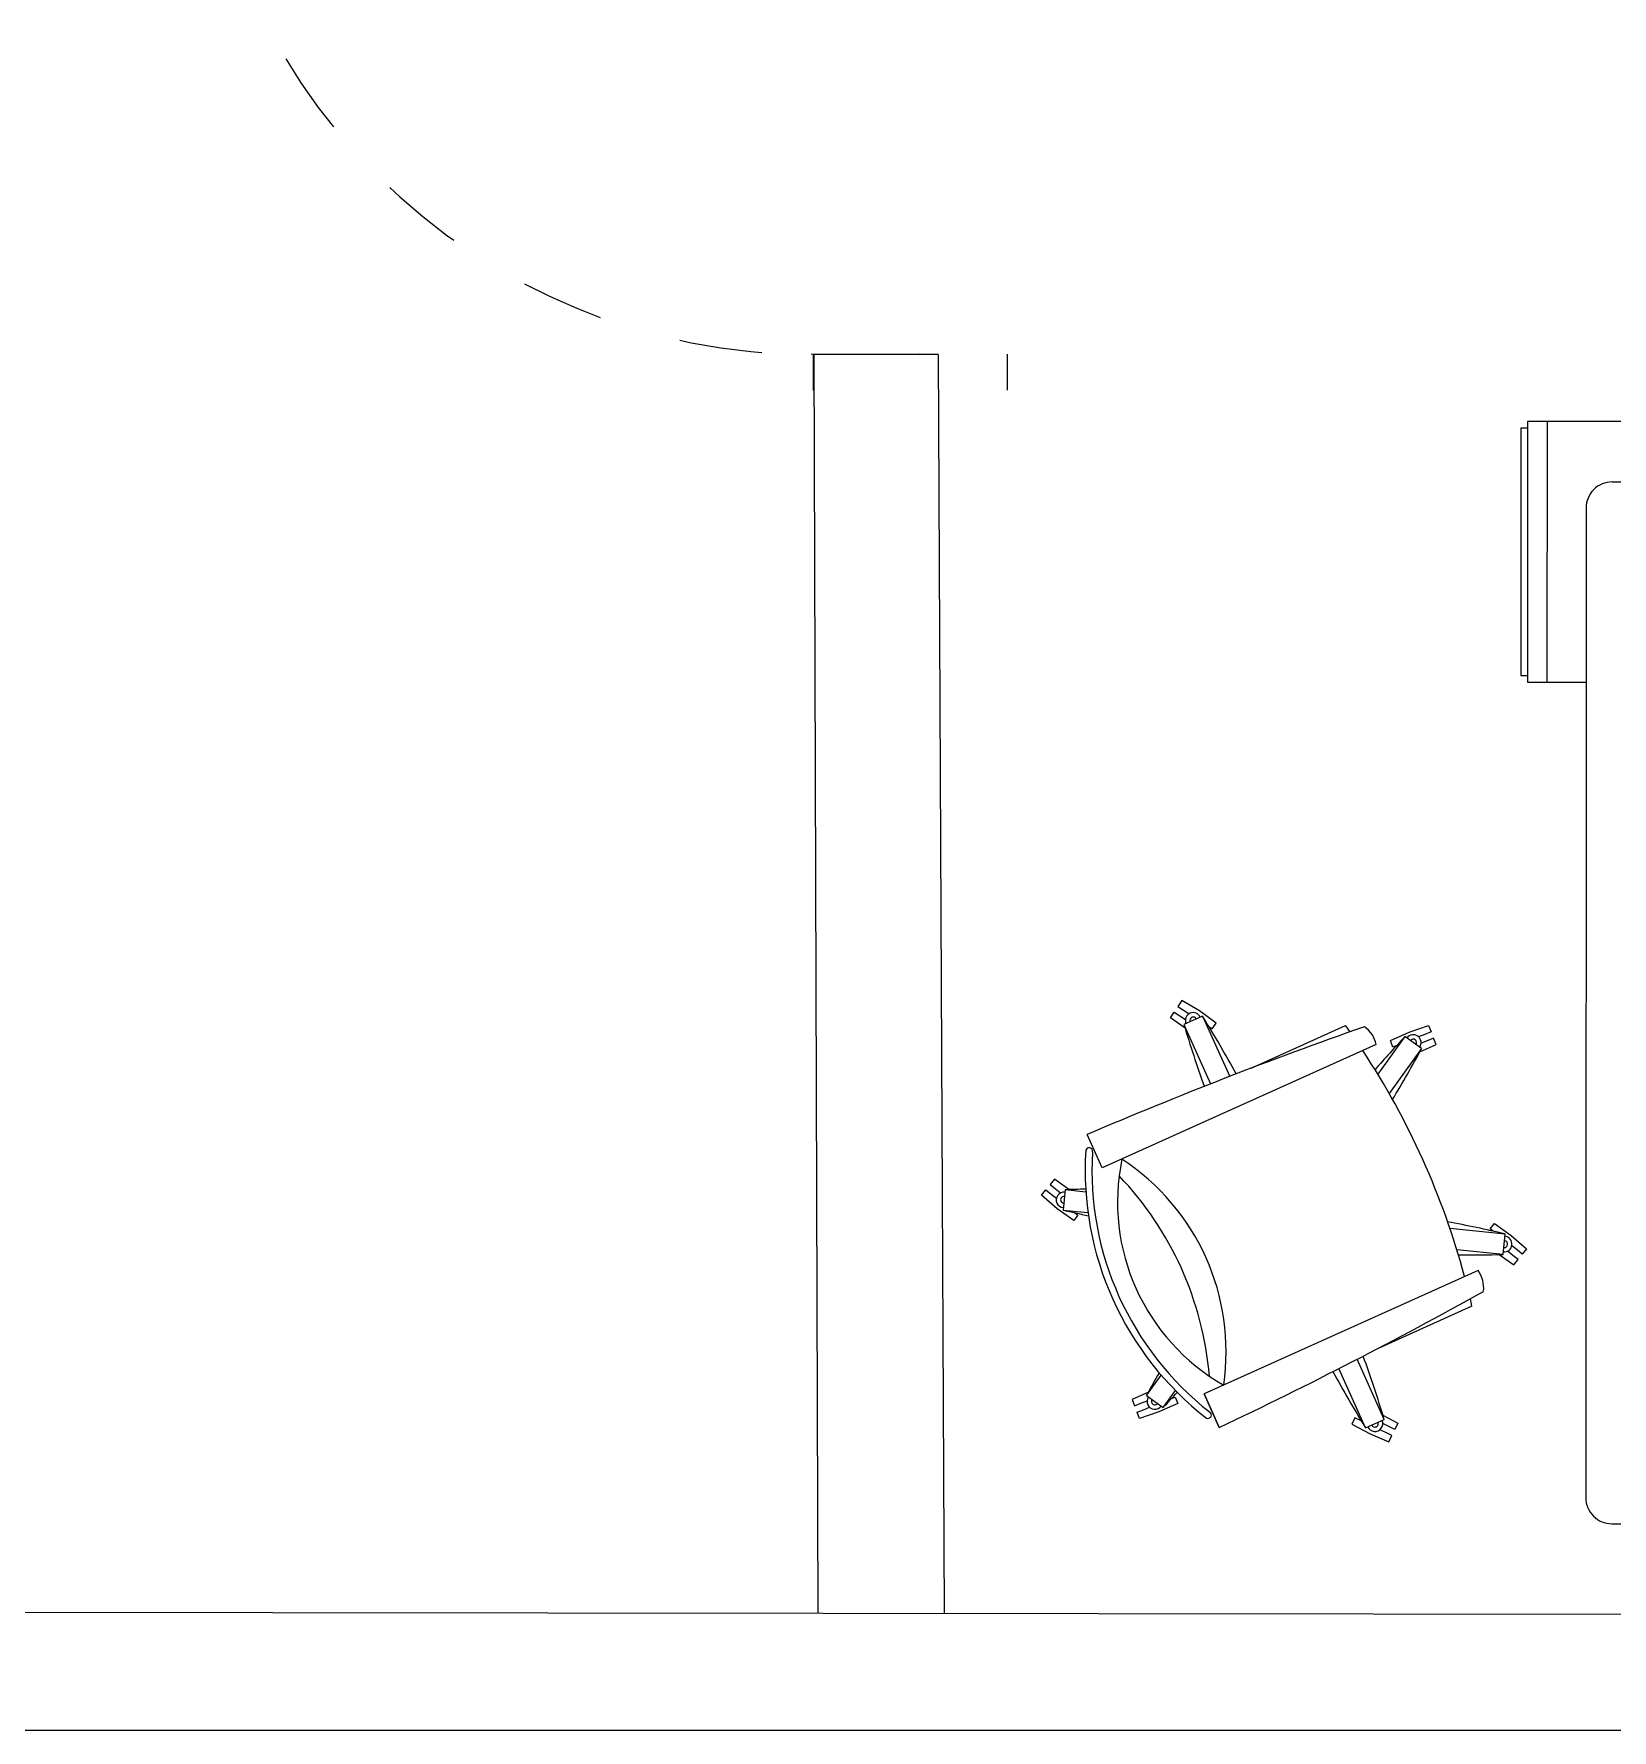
# Model space of a CAD drawing. Header units: inches. Extents: x 164.3 to 247.9, y 15.6 to 56.7.
# Drawn here: x 233.066 to 234.968, y 37.212 to 39.257 of the extents above; entities that cross this region are included whole.
import ezdxf

# ---------------------------------------------------------------- set-up
doc = ezdxf.new("R2010")
doc.units = ezdxf.units.IN
doc.header["$MEASUREMENT"] = 0
doc.linetypes.add('DASHED', pattern=[0.75, 0.5, -0.25])
doc.layers.get('0').update_dxf_attribs({"lineweight": 0})
doc.layers.add('7', color=4, linetype='Continuous', lineweight=5)
doc.layers.add('WALL 1 100', color=250, linetype='Continuous', lineweight=9)
doc.layers.add('DOOR WINDOW 1 100', color=7, linetype='Continuous', lineweight=5, true_color=0x666666)

msp = doc.modelspace()

# ---------------------------------------------------------------- linework, layer by layer
at = {"color": 7, "linetype": 'ByBlock', "lineweight": -2}
for p, q in [((234.8583, 38.7815), (234.8582, 38.4833)), ((234.8661, 38.7815), (234.8583, 38.7815)), ((234.8661, 38.7893), (234.8661, 38.7815)), ((235.2585, 38.7893), (234.8661, 38.7893)), ((234.8661, 38.7893), (234.8661, 38.4754)), ((234.8897, 38.7893), (234.8896, 38.4754)), ((235.4117, 38.7165), (234.9681, 38.7165)), ((234.9367, 38.6852), (234.9364, 37.4924)), ((234.8582, 38.4833), (234.8661, 38.4833)), ((234.8661, 38.4754), (234.9366, 38.4754)), ((234.4495, 38.0915), (234.4449, 38.0846)), ((234.4449, 38.0846), (234.4518, 38.0801)), ((234.4708, 38.079), (234.4495, 38.0915)), ((234.4359, 38.0708), (234.4404, 38.0777)), ((234.4535, 38.0581), (234.4359, 38.0708)), ((234.4404, 38.0777), (234.4473, 38.0732)), ((234.4473, 38.0732), (234.454, 38.0688)), ((234.4518, 38.0801), (234.4585, 38.0757)), ((234.4747, 38.0727), (234.4521, 38.0626)), ((234.4909, 38.0645), (234.4708, 38.079)), ((234.4747, 38.0727), (234.5073, 38.0002)), ((234.4863, 38.0576), (234.4909, 38.0645)), ((234.4521, 38.0626), (234.4843, 37.9912)), ((234.4823, 38.0602), (234.4863, 38.0576)), ((234.533, 38.01), (234.647, 38.0614)), ((234.7185, 38.0481), (234.6858, 38.0027)), ((234.701, 38.0433), (234.7235, 38.0536)), ((234.704, 38.0356), (234.701, 38.0433)), ((234.7386, 38.0337), (234.7185, 38.0481)), ((234.7235, 38.0536), (234.747, 38.0615)), ((234.7423, 38.0508), (234.7349, 38.0479)), ((234.7454, 38.0432), (234.738, 38.0402)), ((234.75, 38.0539), (234.7423, 38.0508)), ((234.753, 38.0462), (234.7454, 38.0432)), ((234.747, 38.0615), (234.75, 38.0539)), ((234.7561, 38.0385), (234.753, 38.0462)), ((234.6839, 38.0385), (234.3537, 37.8898)), ((234.7386, 38.0337), (234.6995, 37.9794)), ((234.7085, 38.0374), (234.704, 38.0356)), ((234.7363, 38.0296), (234.7561, 38.0385)), ((234.3537, 37.8898), (234.3355, 37.9302)), ((234.2806, 37.857), (234.2858, 37.8635)), ((234.2858, 37.8635), (234.2922, 37.8584)), ((234.296, 37.8764), (234.2909, 37.8699)), ((234.2909, 37.8699), (234.2973, 37.8648)), ((234.3136, 37.8638), (234.296, 37.8764)), ((234.2973, 37.8648), (234.3036, 37.8599)), ((234.3089, 37.8637), (234.3065, 37.8391)), ((234.3089, 37.8637), (234.3339, 37.8612)), ((234.2993, 37.8407), (234.2806, 37.857)), ((234.2922, 37.8584), (234.2985, 37.8534)), ((234.3194, 37.8263), (234.2993, 37.8407)), ((234.3065, 37.8391), (234.3365, 37.8361)), ((234.3245, 37.8328), (234.3194, 37.8263)), ((234.3207, 37.8358), (234.3245, 37.8328)), ((234.8212, 37.8165), (234.8263, 37.823)), ((234.8263, 37.823), (234.8464, 37.8086)), ((234.8392, 37.8102), (234.7727, 37.817)), ((234.8249, 37.8135), (234.8212, 37.8165)), ((234.8367, 37.7857), (234.8392, 37.8102)), ((234.8464, 37.8086), (234.865, 37.7923)), ((234.8367, 37.7857), (234.781, 37.7913)), ((234.832, 37.7855), (234.8497, 37.7729)), ((234.8483, 37.7845), (234.8421, 37.7894)), ((234.8535, 37.791), (234.8472, 37.7959)), ((234.8548, 37.7794), (234.8483, 37.7845)), ((234.8497, 37.7729), (234.8548, 37.7794)), ((234.8599, 37.7858), (234.8535, 37.791)), ((234.865, 37.7923), (234.8599, 37.7858)), ((234.8066, 37.7662), (234.4764, 37.6174)), ((234.7992, 37.7233), (234.6853, 37.672)), ((234.6935, 37.5868), (234.6609, 37.6593)), ((234.4071, 37.6156), (234.4247, 37.6401)), ((234.671, 37.5766), (234.6389, 37.648)), ((234.4093, 37.6198), (234.3896, 37.6108)), ((234.4071, 37.6156), (234.4272, 37.6012)), ((234.4272, 37.6012), (234.4418, 37.6216)), ((234.4764, 37.6174), (234.4946, 37.5771)), ((234.4946, 37.5771), (234.4764, 37.6174)), ((234.3896, 37.6108), (234.3926, 37.6031)), ((234.3926, 37.6031), (234.4003, 37.6062)), ((234.3957, 37.5955), (234.4033, 37.5985)), ((234.3987, 37.5878), (234.3957, 37.5955)), ((234.4221, 37.5958), (234.3987, 37.5878)), ((234.4003, 37.6062), (234.4077, 37.6091)), ((234.4033, 37.5985), (234.4107, 37.6014)), ((234.4447, 37.606), (234.4221, 37.5958)), ((234.4371, 37.6119), (234.4416, 37.6137)), ((234.4416, 37.6137), (234.4447, 37.606)), ((234.6582, 37.5887), (234.6546, 37.5812)), ((234.6546, 37.5812), (234.6764, 37.5694)), ((234.6656, 37.5851), (234.6582, 37.5887)), ((234.6659, 37.585), (234.6656, 37.5851)), ((234.671, 37.5766), (234.6935, 37.5868)), ((234.6953, 37.5708), (234.6882, 37.5743)), ((234.6989, 37.5783), (234.6917, 37.5817)), ((234.692, 37.5919), (234.7099, 37.5821)), ((234.7063, 37.5747), (234.6989, 37.5783)), ((234.7099, 37.5821), (234.7063, 37.5747)), ((234.6764, 37.5694), (234.6992, 37.5598)), ((234.7028, 37.5673), (234.6953, 37.5708)), ((234.6992, 37.5598), (234.7028, 37.5673)), ((234.9678, 37.461), (235.0431, 37.461))]:
    msp.add_line(p, q, dxfattribs=at)
for centre, radius, start, end in [((234.9681, 38.6852), 0.0314, 89.9897, 179.9897), ((234.4634, 38.0676), 0.00947, 24.2474, 204.2474), ((234.4634, 38.0676), 0.00412, 24.2474, 204.2474), ((233.219, 37.2973), 1.4758, 28.5724, 31.6951), ((236.4326, 33.0316), 5.3285, 109.3214, 113.1756), ((235.8649, 38.4891), 1.4758, 196.7996, 199.8404), ((233.8828, 37.5139), 0.9401, 35.0647, 35.6214), ((234.6495, 38.0311), 0.0352, 12.0856, 55.2518), ((235.7943, 37.0379), 1.4758, 136.7996, 138.8904), ((234.7285, 38.0409), 0.00947, 324.2474, 144.2474), ((234.7285, 38.0409), 0.00412, 324.2474, 144.2474), ((233.8828, 37.5139), 0.9401, 15.1071, 33.3876), ((233.4392, 38.7335), 1.4758, 328.9477, 331.6951), ((234.7109, 37.8868), 0.3778, 176.316, 232.1787), ((234.3379, 37.9101), 0.00418, 347.1745, 165.5583), ((234.7109, 37.8868), 0.3696, 176.5402, 231.9546), ((234.6261, 37.8486), 0.254, 168.2385, 240.2562), ((234.226, 37.6684), 0.277, 351.6296, 56.8652), ((234.085, 37.6049), 0.3993, 4.8862, 43.6085), ((234.3077, 37.8514), 0.00947, 84.2474, 264.2474), ((234.3526, 36.3885), 1.4758, 90.732, 91.6951), ((234.3077, 37.8514), 0.00412, 84.2474, 264.2474), ((234.6435, 39.2759), 1.4758, 256.7996, 258.0155), ((234.5022, 36.3735), 1.4758, 76.7996, 79.547), ((234.838, 37.798), 0.00947, 264.2474, 84.2474), ((234.838, 37.798), 0.00412, 264.2474, 84.2474), ((234.7931, 39.2608), 1.4758, 269.6043, 271.6951), ((234.7782, 37.7453), 0.0352, 353.2429, 36.4091), ((232.2158, 42.3937), 5.3285, 295.3191, 299.1733), ((233.8828, 37.5139), 0.9401, 12.8733, 13.43), ((233.2807, 37.1602), 1.4758, 16.7996, 19.9223), ((235.7064, 36.9159), 1.4758, 150.4792, 151.6951), ((235.9267, 38.352), 1.4758, 208.6544, 211.6951), ((234.4171, 37.6084), 0.00947, 144.2474, 324.2474), ((233.3514, 38.6114), 1.4758, 316.7996, 317.7627), ((234.4171, 37.6084), 0.00412, 144.2474, 324.2474), ((234.4811, 37.5921), 0.00418, 242.9364, 61.3202), ((234.6823, 37.5817), 0.00947, 204.2474, 24.2474), ((234.6823, 37.5817), 0.00412, 204.2474, 24.2474), ((234.9678, 37.4924), 0.0314, 179.9897, 269.9897)]:
    msp.add_arc(centre, radius, start, end, dxfattribs=at)
at = {"layer": '7', "color": 8, "linetype": 'DASHED', "ltscale": 0.2}
msp.add_arc((234.0015, 39.6085), 0.7382, 180.1238, 270.1238, dxfattribs=at)
at = {"layer": 'DOOR WINDOW 1 100'}
for p, q in [((234.1334, 38.8706), (234.0031, 38.8703)), ((234.0057, 38.8267), (234.0056, 38.8701)), ((234.2397, 38.8271), (234.2396, 38.8706))]:
    msp.add_line(p, q, dxfattribs=at)
at = {"layer": 'WALL 1 100', "color": 0}
for p, q in [((234.0061, 38.8701), (234.011, 37.3527)), ((234.1561, 38.8701), (234.0061, 38.8701)), ((234.1561, 38.8701), (234.1631, 37.3532)), ((228.005, 37.3598), (246.7256, 37.3395)), ((228.0082, 37.2123), (246.8772, 37.2123))]:
    msp.add_line(p, q, dxfattribs=at)

doc.saveas('drawing.dxf')
